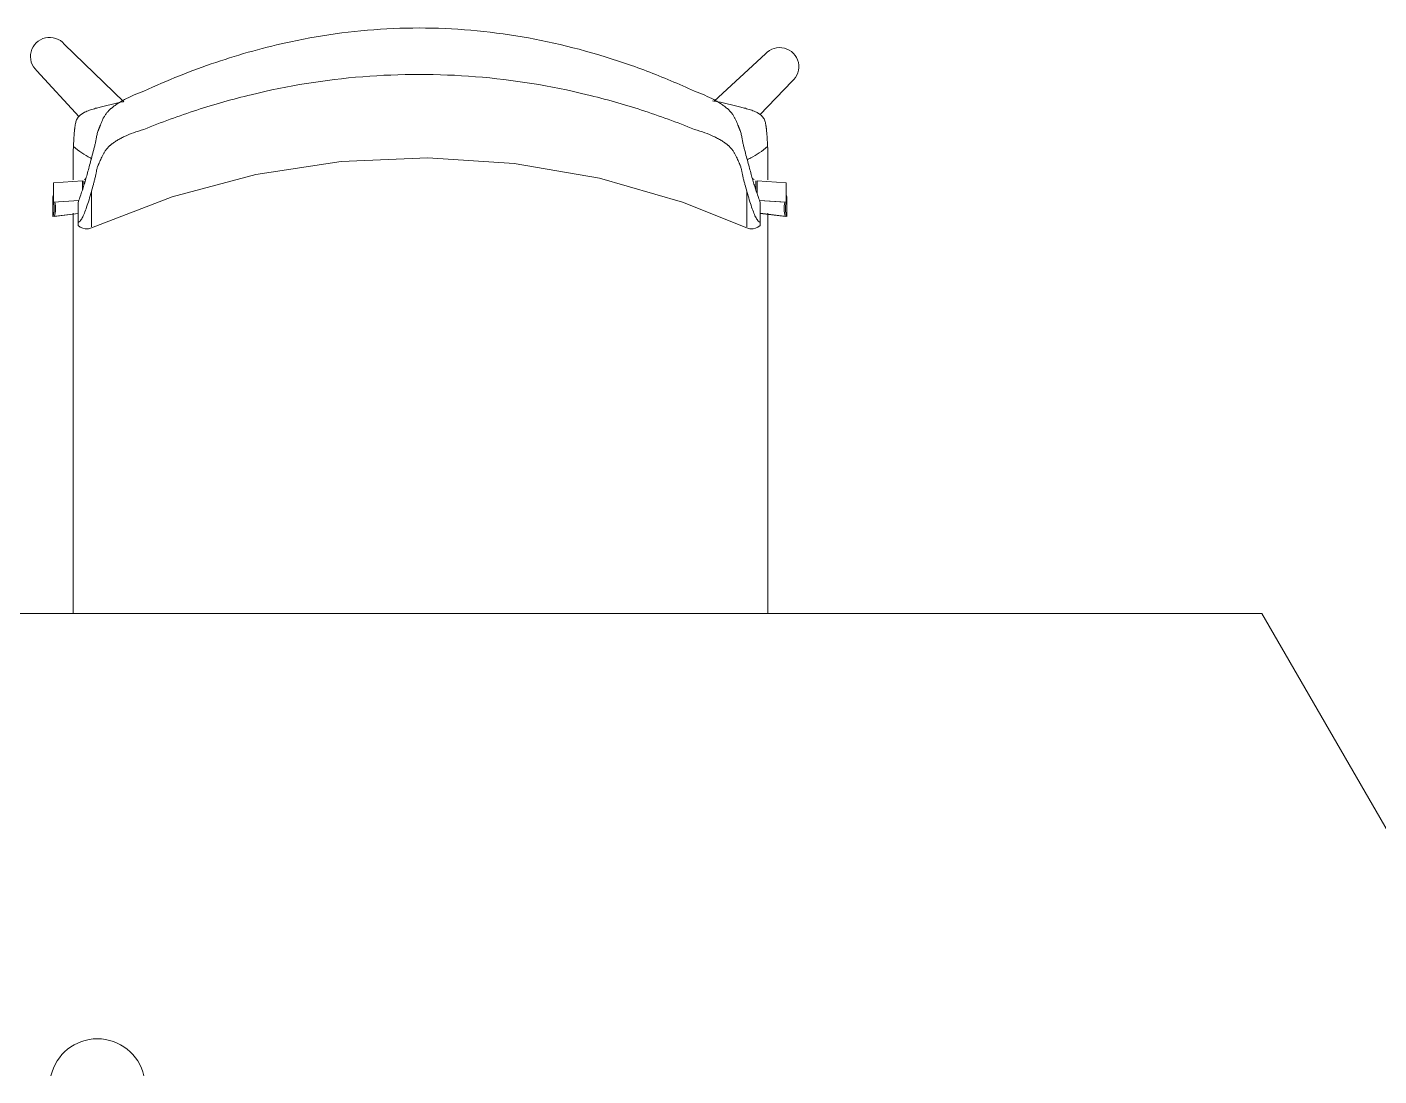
# Model space of a CAD drawing. Header units: millimetres. Extents: x 155927 to 326028, y -36033 to 97293.
# Drawn here: x 175132 to 176055, y 24442 to 25159 of the extents above; entities that cross this region are included whole.
import ezdxf

# ---------------------------------------------------------------- set-up
doc = ezdxf.new("R2010")
doc.units = ezdxf.units.MM
doc.header["$MEASUREMENT"] = 0
doc.layers.add('A-GENM', color=8, linetype='CONTINUOUS', lineweight=9)
doc.layers.add('I-FURN', color=8, linetype='CONTINUOUS', lineweight=9)

msp = doc.modelspace()

# ---------------------------------------------------------------- linework, layer by layer
at = {"layer": 'A-GENM'}
msp.add_arc((175179.76, 24434.84), 32.54, 12.68038, 167.31962, dxfattribs=at)
at = {"layer": 'I-FURN'}
for p, q in [((175197.78, 25107.49), (175157.12, 25146.94)), ((175636.11, 25140.24), (175601, 25108.01)), ((175138.41, 25128.72), (175167.39, 25097.18)), ((175632.2, 25098.74), (175654.31, 25121.52)), ((175287.94, 25057.83), (175346.38, 25066.76)), ((175346.38, 25066.76), (175405.45, 25069.32)), ((175405.45, 25069.32), (175464.46, 25065.48)), ((175464.46, 25065.48), (175522.71, 25055.29)), ((175230.81, 25042.64), (175287.94, 25057.83)), ((175522.71, 25055.29), (175579.51, 25038.86)), ((175149.71, 25052.23), (175169.61, 25053.59)), ((175149.71, 25038.9), (175149.71, 25052.23)), ((175169.61, 25053.59), (175169.61, 25047.69)), ((175170.57, 25053.62), (175170.57, 25050.61)), ((175629.5, 25047.69), (175629.5, 25053.59)), ((175630.45, 25053.62), (175650.35, 25052.26)), ((175630.45, 25044.78), (175630.45, 25053.62)), ((175650.35, 25052.26), (175650.35, 25038.93)), ((175149.38, 25042.51), (175149.38, 25029.18)), ((175167.07, 25040.09), (175149.71, 25038.9)), ((175166.56, 25025.01), (175166.56, 25038.64)), ((175175.67, 25021.37), (175230.81, 25042.64)), ((175579.51, 25038.86), (175623.44, 25021.37)), ((175650.35, 25038.93), (175632.01, 25040.18)), ((175649.4, 25038.9), (175632.04, 25040.09)), ((175632.55, 25025.01), (175632.55, 25038.64)), ((175650.68, 25029.21), (175650.68, 25042.54)), ((175149.38, 25029.18), (175166.56, 25031.24)), ((175150.34, 25029.21), (175166.56, 25031.16)), ((175632.55, 25031.38), (175650.68, 25029.21)), ((175632.55, 25031.24), (175649.73, 25029.18)), ((175166.56, 25022.94), (175168.1, 25021.85)), ((175168.1, 25021.85), (175169.84, 25021.12)), ((175169.84, 25021.12), (175171.32, 25020.8)), ((175171.32, 25020.8), (175173.59, 25020.82)), ((175173.59, 25020.82), (175175.67, 25021.37)), ((175625.52, 25020.82), (175623.44, 25021.37)), ((175627.79, 25020.8), (175625.52, 25020.82)), ((175629.27, 25021.12), (175627.79, 25020.8)), ((175631.01, 25021.85), (175629.27, 25021.12)), ((175632.55, 25022.94), (175631.01, 25021.85)), ((175975.29, 24757.94), (174825.31, 24757.92)), ((176550.34, 23762.03), (175975.29, 24757.94))]:
    msp.add_line(p, q, dxfattribs=at)
for centre, start, end in [((175147.16, 25138.45), 40.41756, 228.03379), ((175645.83, 25131.49), 310.39413, 138.01036)]:
    msp.add_arc(centre, 13.09, start, end, dxfattribs=at)
for centre, start_param, end_param in [((175132.89, 25047.91), 5.960696, 6.044337), ((175132.89, 25034.57), 5.960696, 6.540192), ((175133.84, 25034.6), 5.960696, 6.540192), ((175666.22, 25034.57), 2.884586, 3.464082), ((175667.17, 25034.6), 2.884586, 3.464082), ((175667.17, 25047.93), 3.380441, 3.464082)]:
    msp.add_ellipse(centre, major_axis=(17.39, 0), ratio=0.978487, start_param=start_param, end_param=end_param, dxfattribs=at)
for points, knots in [([(175211.42, 25114.74), (175227.49, 25122.22), (175260.33, 25135.38), (175317.26, 25151.17), (175381.78, 25159.67), (175452.74, 25156.51), (175510.55, 25144.02), (175555.26, 25128.88), (175576.98, 25119.73), (175587.69, 25114.74)], [-1, -1, -1, -1, -0.863636, -0.727273, -0.545455, -0.363636, -0.181818, -0.090909, 0, 0, 0, 0]), ([(175587.69, 25088.67), (175575.76, 25093.53), (175551.59, 25102.35), (175502.01, 25116.4), (175438.3, 25126.75), (175360.82, 25126.75), (175297.11, 25116.4), (175247.53, 25102.35), (175223.36, 25093.54), (175211.42, 25088.67)], [-1, -1, -1, -1, -0.9, -0.8, -0.6, -0.4, -0.2, -0.1, 0, 0, 0, 0]), ([(175168.99, 25045.78), (175169.67, 25047.67), (175170.72, 25050.9), (175172.18, 25055.93), (175173.3, 25060.01), (175174.44, 25064.25), (175175.63, 25068.73), (175176.71, 25072.78), (175177.59, 25076.13), (175178.15, 25078.28), (175178.55, 25079.99), (175178.86, 25081.68), (175179.13, 25083.37), (175179.49, 25085.11), (175179.83, 25086.46), (175180.19, 25087.63), (175180.51, 25088.48), (175180.7, 25088.97), (175180.87, 25089.35), (175181.03, 25089.73), (175181.24, 25090.24), (175181.6, 25091.15), (175182.12, 25092.48), (175182.78, 25094.13), (175183.55, 25095.82), (175184.47, 25097.54), (175185.6, 25099.26), (175186.76, 25100.69), (175187.71, 25101.67), (175188.29, 25102.23), (175188.76, 25102.64), (175189.24, 25103.05), (175189.9, 25103.6), (175191.11, 25104.55), (175192.97, 25105.89), (175195.45, 25107.48), (175199.06, 25109.54), (175204.17, 25112.01), (175208.89, 25113.86), (175211.42, 25114.74)], [0, 0, 0, 0, 0.142857, 0.214286, 0.285714, 0.357143, 0.428571, 0.5, 0.535714, 0.571429, 0.589286, 0.607143, 0.642857, 0.660714, 0.678571, 0.696429, 0.705357, 0.709821, 0.714286, 0.71875, 0.723214, 0.732143, 0.75, 0.767857, 0.785714, 0.803571, 0.821429, 0.839286, 0.848214, 0.852679, 0.857143, 0.861607, 0.866071, 0.875, 0.892857, 0.910714, 0.928571, 0.964286, 1, 1, 1, 1]), ([(175587.69, 25114.74), (175590.22, 25113.86), (175594.94, 25112.01), (175600.05, 25109.54), (175603.66, 25107.48), (175606.14, 25105.89), (175608.01, 25104.55), (175609.21, 25103.6), (175609.87, 25103.05), (175610.36, 25102.64), (175610.82, 25102.23), (175611.4, 25101.67), (175612.36, 25100.69), (175613.51, 25099.26), (175614.64, 25097.54), (175615.56, 25095.82), (175616.33, 25094.13), (175616.99, 25092.48), (175617.51, 25091.15), (175617.87, 25090.24), (175618.08, 25089.73), (175618.25, 25089.35), (175618.41, 25088.97), (175618.6, 25088.48), (175618.92, 25087.63), (175619.29, 25086.46), (175619.62, 25085.11), (175619.98, 25083.37), (175620.25, 25081.68), (175620.56, 25079.99), (175620.86, 25078.7), (175621.19, 25077.41), (175621.63, 25075.71), (175622.4, 25072.78), (175623.48, 25068.73), (175624.67, 25064.25), (175625.81, 25060.01), (175626.94, 25055.93), (175628.02, 25052.15), (175629.09, 25048.75), (175629.78, 25046.72), (175630.12, 25045.78)], [0, 0, 0, 0, 0.035714, 0.071429, 0.089286, 0.107143, 0.125, 0.133929, 0.138393, 0.142857, 0.147321, 0.151786, 0.160714, 0.178571, 0.196429, 0.214286, 0.232143, 0.25, 0.267857, 0.276786, 0.28125, 0.285714, 0.290179, 0.294643, 0.303571, 0.321429, 0.339286, 0.357143, 0.392857, 0.410714, 0.428571, 0.446429, 0.464286, 0.5, 0.571429, 0.642857, 0.714286, 0.785714, 0.857143, 0.928571, 1, 1, 1, 1]), ([(175163.38, 25076.97), (175163.44, 25078.05), (175163.53, 25079.71), (175163.65, 25081.66), (175163.72, 25082.76), (175163.78, 25083.58), (175163.83, 25084.38), (175163.91, 25085.39), (175164, 25086.61), (175164.12, 25087.84), (175164.21, 25088.73), (175164.27, 25089.24), (175164.31, 25089.64), (175164.36, 25090.03), (175164.43, 25090.54), (175164.56, 25091.42), (175164.78, 25092.62), (175165.11, 25093.97), (175165.54, 25095.2), (175166.17, 25096.42), (175167.07, 25097.59), (175168.03, 25098.51), (175168.91, 25099.16), (175169.59, 25099.59), (175170.28, 25099.99), (175171.26, 25100.49), (175172.58, 25101.07), (175174.26, 25101.72), (175176.04, 25102.32), (175177.78, 25102.85), (175179.37, 25103.3), (175180.92, 25103.73), (175182.59, 25104.17), (175184.43, 25104.63), (175186.9, 25105.22), (175191.32, 25106.25), (175195.08, 25107.06), (175197.41, 25107.56)], [0, 0, 0, 0, 0.0625, 0.09375, 0.109375, 0.125, 0.140625, 0.15625, 0.1875, 0.21875, 0.234375, 0.242188, 0.25, 0.257812, 0.265625, 0.28125, 0.3125, 0.34375, 0.375, 0.40625, 0.4375, 0.46875, 0.484375, 0.5, 0.515625, 0.53125, 0.5625, 0.59375, 0.625, 0.65625, 0.6875, 0.71875, 0.75, 0.78125, 0.8125, 0.875, 1, 1, 1, 1]), ([(175603.6, 25107.56), (175605.93, 25107.06), (175609.69, 25106.25), (175614.12, 25105.22), (175616.58, 25104.63), (175618.42, 25104.17), (175620.1, 25103.73), (175621.65, 25103.3), (175623.24, 25102.85), (175624.97, 25102.32), (175626.75, 25101.72), (175628.43, 25101.07), (175629.75, 25100.49), (175630.73, 25099.99), (175631.42, 25099.59), (175632.1, 25099.16), (175632.98, 25098.51), (175633.94, 25097.59), (175634.84, 25096.42), (175635.47, 25095.2), (175635.9, 25093.97), (175636.24, 25092.62), (175636.45, 25091.42), (175636.58, 25090.54), (175636.65, 25090.03), (175636.7, 25089.64), (175636.75, 25089.24), (175636.81, 25088.73), (175636.9, 25087.84), (175637.01, 25086.61), (175637.11, 25085.39), (175637.18, 25084.38), (175637.24, 25083.58), (175637.29, 25082.76), (175637.36, 25081.66), (175637.48, 25079.71), (175637.57, 25078.05), (175637.63, 25076.97)], [0, 0, 0, 0, 0.125, 0.1875, 0.21875, 0.25, 0.28125, 0.3125, 0.34375, 0.375, 0.40625, 0.4375, 0.46875, 0.484375, 0.5, 0.515625, 0.53125, 0.5625, 0.59375, 0.625, 0.65625, 0.6875, 0.71875, 0.734375, 0.742188, 0.75, 0.757812, 0.765625, 0.78125, 0.8125, 0.84375, 0.859375, 0.875, 0.890625, 0.90625, 0.9375, 1, 1, 1, 1]), ([(175211.42, 25088.67), (175208.93, 25087.97), (175204.28, 25086.46), (175199.23, 25084.35), (175195.64, 25082.54), (175193.17, 25081.13), (175191.3, 25079.91), (175190.09, 25079.04), (175189.43, 25078.53), (175188.95, 25078.15), (175188.48, 25077.77), (175187.88, 25077.24), (175186.92, 25076.3), (175185.72, 25074.91), (175184.54, 25073.21), (175183.57, 25071.49), (175182.74, 25069.81), (175182.03, 25068.17), (175181.48, 25066.88), (175181.1, 25066.01), (175180.88, 25065.53), (175180.72, 25065.18), (175180.55, 25064.83), (175180.35, 25064.38), (175180.04, 25063.62), (175179.69, 25062.58), (175179.37, 25061.42), (175179.06, 25059.93), (175178.84, 25058.48), (175178.56, 25057), (175178.29, 25055.83), (175177.96, 25054.63), (175177.54, 25053.03), (175176.78, 25050.24), (175176.12, 25047.88), (175175.67, 25046.32)], [0, 0, 0, 0, 0.0625, 0.125, 0.15625, 0.1875, 0.21875, 0.234375, 0.242188, 0.25, 0.257812, 0.265625, 0.28125, 0.3125, 0.34375, 0.375, 0.40625, 0.4375, 0.46875, 0.484375, 0.492188, 0.5, 0.507812, 0.515625, 0.53125, 0.5625, 0.59375, 0.625, 0.6875, 0.71875, 0.75, 0.78125, 0.8125, 0.875, 1, 1, 1, 1]), ([(175623.44, 25046.32), (175622.99, 25047.88), (175622.33, 25050.24), (175621.57, 25053.03), (175621.15, 25054.63), (175620.82, 25055.83), (175620.55, 25057), (175620.27, 25058.48), (175620.05, 25059.93), (175619.74, 25061.42), (175619.43, 25062.58), (175619.07, 25063.62), (175618.76, 25064.38), (175618.56, 25064.83), (175618.4, 25065.18), (175618.23, 25065.53), (175618.01, 25066.01), (175617.63, 25066.88), (175617.09, 25068.17), (175616.37, 25069.81), (175615.55, 25071.49), (175614.57, 25073.21), (175613.39, 25074.91), (175612.19, 25076.3), (175611.23, 25077.24), (175610.63, 25077.77), (175610.17, 25078.15), (175609.68, 25078.53), (175609.02, 25079.04), (175607.81, 25079.91), (175605.94, 25081.13), (175603.47, 25082.54), (175599.88, 25084.35), (175594.83, 25086.46), (175590.18, 25087.97), (175587.69, 25088.67)], [0, 0, 0, 0, 0.125, 0.1875, 0.21875, 0.25, 0.28125, 0.3125, 0.375, 0.40625, 0.4375, 0.46875, 0.484375, 0.492188, 0.5, 0.507812, 0.515625, 0.53125, 0.5625, 0.59375, 0.625, 0.65625, 0.6875, 0.71875, 0.734375, 0.742188, 0.75, 0.757812, 0.765625, 0.78125, 0.8125, 0.84375, 0.875, 0.9375, 1, 1, 1, 1]), ([(175163.38, 25076.97), (175165.26, 25075.38), (175169.07, 25072.54), (175173.33, 25069.98), (175175.67, 25068.81), (175176.04, 25068.63)], [0, 0, 0, 0, 0.02777778, 0.05555556, 0.06066679, 0.06066679, 0.06066679, 0.06066679]), ([(175623.62, 25067.99), (175624.44, 25068.37), (175627.24, 25069.72), (175631.95, 25072.54), (175635.75, 25075.38), (175637.63, 25076.97)], [0.93303317, 0.93303317, 0.93303317, 0.93303317, 0.94444444, 0.97222222, 1, 1, 1, 1]), ([(175175.67, 25022.03), (175175.67, 25022.29), (175175.67, 25022.93), (175175.67, 25024.93), (175175.67, 25028.83), (175175.67, 25036.03), (175175.67, 25042.56), (175175.67, 25046.32)], [0.4444444, 0.4444444, 0.4444444, 0.4444444, 0.5138889, 0.5833333, 0.7222222, 0.8611111, 1, 1, 1, 1]), ([(175623.44, 25046.32), (175623.44, 25043.31), (175623.44, 25037.94), (175623.44, 25031.55), (175623.44, 25026.81), (175623.44, 25024.16), (175623.44, 25022.73), (175623.44, 25022.23), (175623.44, 25022.03)], [0, 0, 0, 0, 0.1111111, 0.2222222, 0.3333333, 0.4444444, 0.5, 0.5555556, 0.5555556, 0.5555556, 0.5555556]), ([(175163.18, 24757.63), (175163.18, 24757.79), (175163.18, 24760.43), (175163.18, 24765.59), (175163.18, 24773.2), (175163.18, 24780.83), (175163.18, 24790.91), (175163.18, 24803.39), (175163.18, 24815.84), (175163.18, 24825.88), (175163.18, 24833.51), (175163.18, 24841.15), (175163.18, 24851.23), (175163.18, 24863.74), (175163.18, 24878.7), (175163.18, 24893.88), (175163.18, 24909.01), (175163.18, 24923.9), (175163.18, 24936.34), (175163.18, 24946.38), (175163.18, 24954), (175163.18, 24961.58), (175163.18, 24971.48), (175163.18, 24983.72), (175163.18, 24996.08), (175163.18, 25006.19), (175163.18, 25013.92), (175163.18, 25021.73), (175163.18, 25027.57), (175163.18, 25030.84), (175163.18, 25031.54)], [-0.7511307, -0.7511307, -0.7511307, -0.7511307, -0.75, -0.7321429, -0.7142857, -0.6964286, -0.6785714, -0.6428571, -0.6071429, -0.5892857, -0.5714286, -0.5535714, -0.5357143, -0.5, -0.4642857, -0.4285714, -0.3928571, -0.3571429, -0.3214286, -0.3035714, -0.2857143, -0.2678571, -0.25, -0.2142857, -0.1785714, -0.1607143, -0.1428571, -0.125, -0.1071429, -0.1022726, -0.1022726, -0.1022726, -0.1022726]), ([(175637.84, 25031.47), (175637.84, 25031.02), (175637.84, 25025.48), (175637.84, 25014.69), (175637.84, 24999.27), (175637.84, 24984.21), (175637.84, 24971.71), (175637.84, 24961.65), (175637.84, 24953.98), (175637.84, 24946.3), (175637.84, 24936.21), (175637.84, 24923.73), (175637.84, 24911.31), (175637.84, 24901.31), (175637.84, 24893.73), (175637.84, 24886.16), (175637.84, 24876.21), (175637.84, 24863.87), (175637.84, 24851.49), (175637.84, 24841.47), (175637.84, 24833.85), (175637.84, 24826.2), (175637.84, 24816.1), (175637.84, 24803.53), (175637.84, 24788.41), (175637.84, 24773.06), (175637.84, 24762.81), (175637.84, 24757.71), (175637.84, 24757.61)], [-0.896036, -0.896036, -0.896036, -0.896036, -0.8928571, -0.8571429, -0.8214286, -0.7857143, -0.75, -0.7321429, -0.7142857, -0.6964286, -0.6785714, -0.6428571, -0.6071429, -0.5892857, -0.5714286, -0.5535714, -0.5357143, -0.5, -0.4642857, -0.4464286, -0.4285714, -0.4107143, -0.3928571, -0.3571429, -0.3214286, -0.2857143, -0.25, -0.2493139, -0.2493139, -0.2493139, -0.2493139]), ([(175166.56, 25025.01), (175166.56, 25024.45), (175166.56, 25023.63), (175166.56, 25022.97), (175166.56, 25022.87), (175166.56, 25023.5), (175166.56, 25024.28), (175166.56, 25024.65)], [0, 0, 0, 0, 0.125, 0.25, 0.375, 0.5, 0.5828112, 0.5828112, 0.5828112, 0.5828112]), ([(175632.55, 25024.64), (175632.55, 25024.27), (175632.55, 25023.49), (175632.55, 25022.87), (175632.55, 25022.97), (175632.55, 25023.63), (175632.55, 25024.45), (175632.55, 25025.01)], [0.4162183, 0.4162183, 0.4162183, 0.4162183, 0.5, 0.625, 0.75, 0.875, 1, 1, 1, 1])]:
    msp.add_open_spline(points, degree=3, knots=knots, dxfattribs=at)
for points in [[(175603.6, 25107.56), (175602.38, 25107.79), (175601.16, 25108.02), (175599.94, 25108.25)], [(175600, 25108.24), (175601.2, 25108.02), (175602.4, 25107.79), (175603.6, 25107.56)], [(175163.18, 25073.13), (175163.21, 25073.77), (175163.28, 25075.05), (175163.35, 25076.33), (175163.38, 25076.97)], [(175637.63, 25076.97), (175637.67, 25076.33), (175637.74, 25075.05), (175637.8, 25073.77), (175637.84, 25073.13)], [(175163.18, 25054.15), (175163.18, 25060.66), (175163.18, 25066.98), (175163.18, 25073.13)], [(175637.84, 25073.13), (175637.84, 25067.01), (175637.84, 25060.72), (175637.84, 25054.21)], [(175175.67, 25046.32), (175175.14, 25044.29), (175174.05, 25040.47), (175172.39, 25035.51), (175170.87, 25031.3), (175169.4, 25028.04), (175167.9, 25025.91), (175166.99, 25025.2), (175166.56, 25025.01)], [(175171.9, 25055.19), (175171.5, 25054.92), (175171.1, 25054.65), (175170.74, 25054.39)], [(175632.55, 25025.01), (175632.12, 25025.2), (175631.21, 25025.91), (175629.72, 25028.04), (175628.24, 25031.3), (175626.72, 25035.51), (175625.07, 25040.47), (175623.98, 25044.29), (175623.44, 25046.32)], [(175628.37, 25054.39), (175628, 25054.65), (175627.62, 25054.92), (175627.22, 25055.19)], [(175166.56, 25038.64), (175166.94, 25039.73), (175167.75, 25041.99), (175168.58, 25044.47), (175168.99, 25045.78)], [(175630.12, 25045.78), (175630.53, 25044.47), (175631.36, 25041.99), (175632.17, 25039.73), (175632.55, 25038.64)]]:
    msp.add_open_spline(points, degree=3, dxfattribs=at)

doc.saveas('drawing.dxf')
